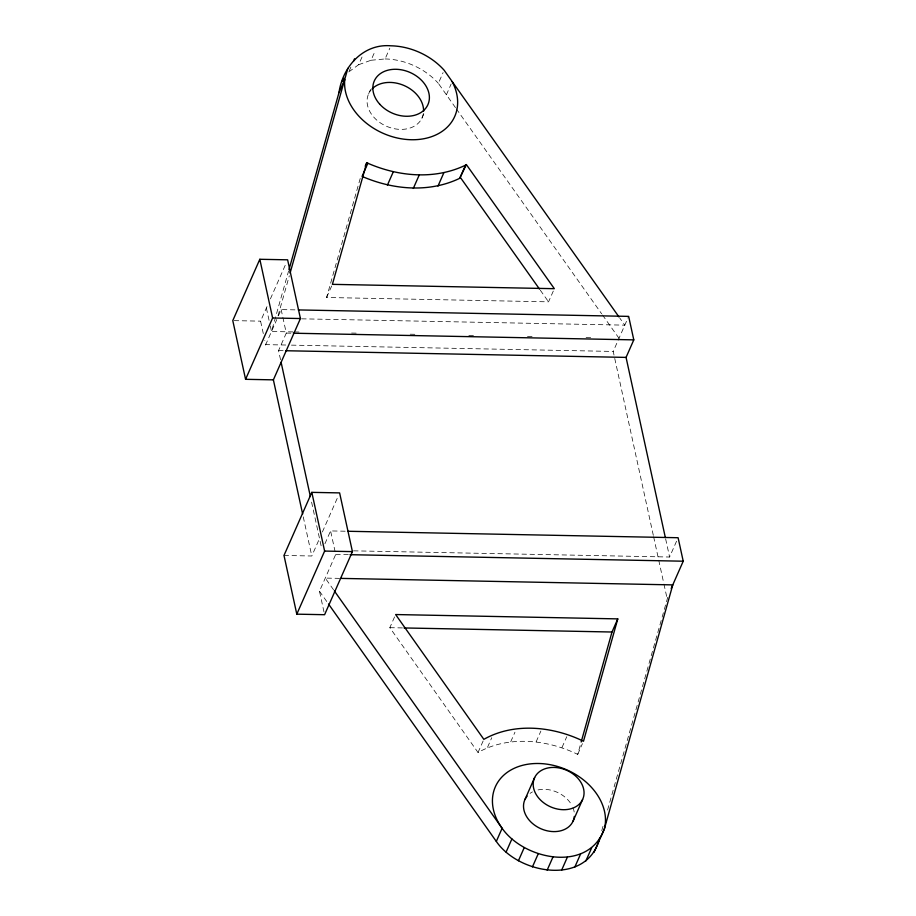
<?xml version="1.0" encoding="UTF-8"?>
<svg xmlns="http://www.w3.org/2000/svg" width="916" height="916" viewBox="0 0 916 916"><rect width="100%" height="100%" fill="white"/><g stroke="black" fill="none" stroke-linecap="round" stroke-linejoin="round"><path stroke-width="0.69" stroke-dasharray="4.58 3.44" d="M394.567 616.926L389.827 627.678L478.038 752.494C508.357 735.33 547.253 739.487 577.698 754.383L580.778 743.391M601.755 830.72L603.3 825.213M607.548 810.065L668.565 594.438M292.948 331.913L271.502 331.489L288.563 271.102M278.075 315.608L289.319 275.808M553.287 291.082L548.547 301.833L326.6 297.494L360.595 177.131M349.294 70.738L350.874 67.154M348.767 71.929L358.648 64.692L362.862 55.132M358.648 64.692L371.037 60.261L375.251 50.701M263.293 333.584L260.579 321.15L268.102 304.101M270.403 298.891L286.479 262.434M368.69 93.695L370.797 88.921M371.037 60.261L385.086 58.945L389.827 48.193M265.503 345.103L276.769 319.547M278.395 315.848L281.155 309.597L296.887 309.894M280.548 359.725L278.556 350.599L286.284 333.08L281.155 309.597M326.6 297.494L332.394 284.349M421.955 118.13L424.589 112.153M455.47 107.619L438.352 83.367L443.092 72.616M446.378 94.806L451.119 84.054M283.994 555.451L311.795 556.001L319.524 538.482M322.386 531.967L338.473 495.51M324.917 543.795L330.584 530.925L346.317 531.234M323.989 611.945L319.478 591.221L335.714 554.409L330.584 530.925M653.314 535.322L613.216 351.435L628.662 316.386M478.038 752.494L483.316 740.552M487.552 747.25L491.766 737.689M510.739 741.742L514.952 732.193M536.135 741.823L540.875 731.071M562.012 747.479L566.752 736.727M577.698 754.383L582.439 743.643M353.542 550.837L669.585 557.02L676.958 540.303M301.604 318.825L624.804 325.146L619.846 318.161M234.175 320.634L260.579 321.15M294.38 331.935L300.105 332.05M351.584 333.058L358.728 333.195M410.219 334.203L417.364 334.34M468.855 335.348L475.999 335.496M527.479 336.504L534.635 336.641M586.114 337.649L593.27 337.786M286.284 333.08L291.998 333.184M285.723 345.023L265.709 344.634L264.804 340.489M291.448 345.137L613.216 351.435M278.556 350.599L284.269 350.714M335.714 554.409L348.584 554.661M339.573 578.362L325.272 578.088L333.493 589.721M389.827 627.678L402.639 627.929M456.294 108.786L601.663 313.822M602.488 314.99L619.01 338.29M540.326 290.235L548.547 301.833M319.478 591.221L327.699 602.865M665.634 538.871L669.585 557.02M653.623 536.719L663.642 582.69M663.951 584.087L666.985 598.011M311.589 502.128L321.791 548.913M266.373 308.005L269.086 320.44M270.3 325.97L271.502 331.489M303.253 516.853L311.795 556.001M530.066 793.393A26.369 19.969 23.8 0 1 532.448 791.916M538.024 789.924A26.369 19.969 23.8 0 1 571.928 805.462M572.947 807.637A26.369 19.969 23.8 0 1 574.366 813.706M385.086 58.945A58.613 44.369 23.8 0 1 438.352 83.367M423.341 113.676A29.301 22.179 23.8 0 1 385.854 125.973A29.301 22.179 23.8 0 1 371.243 89.791"/><path stroke-width="1.37" d="M288.952 269.739L338.966 92.699C342.55 66.845 363.125 43.453 390.88 45.8A58.613 44.369 23.8 0 1 444.145 70.223L619.021 316.993M347.851 68.345L290.086 273.06M581.168 742.017L611.991 632.017L617.785 618.884L395.62 614.544L483.843 739.349C514.162 722.186 553.046 726.354 583.492 741.25L617.785 618.884M599.831 837.602C588.118 886.241 519.006 874.7 496.312 841.426L328.523 604.022M366.778 162.624L332.394 284.349L554.34 288.689L466.347 164.571L465.534 165.178C434.722 179.994 398.552 176.593 367.866 163.266L366.778 162.624L365.198 166.208M259.823 259.285L232.779 320.6L245.58 379.316L273.38 379.854L300.425 318.539L287.624 259.823L259.823 259.285L272.625 317.989L245.58 379.316M338.966 92.699L344.76 79.566A58.613 44.369 23.8 0 0 411.364 139.736A58.613 44.369 23.8 0 0 452.172 81.661M353.507 61.177L354.561 58.784M367.866 163.266L362.072 176.399C392.758 189.726 428.928 193.127 459.729 178.311L466.347 164.571M387.422 185.101L393.216 171.968M413.311 188.41L419.104 175.277M437.974 186.097L443.768 172.952M311.818 492.361L283.994 555.451L296.795 614.167L324.596 614.705L352.42 551.615L339.618 492.9L311.818 492.361L324.619 551.077L296.795 614.167M459.729 178.311L465.534 165.178M665.325 537.474L626.063 357.4L633.792 339.87L628.662 316.386L298.318 309.929M496.312 841.426L502.117 828.282A58.613 44.369 23.8 0 1 537.635 763.486A58.613 44.369 23.8 0 1 604.457 828.602C588.851 873.097 524.273 860.067 502.117 828.282L334.317 590.889M524.982 799.473L534.635 777.57M506.101 852.075L511.907 838.93M518.422 860.777L524.215 847.632M532.425 866.948L538.219 853.804M671.199 588.461L683.222 561.21L678.092 537.726L347.748 531.269M547.15 870.166L552.955 857.021M572.924 821.457L582.587 799.553A26.369 19.969 23.8 0 0 554.008 767.425A26.369 19.969 23.8 0 0 539.249 798.706A26.369 19.969 23.8 0 0 582.587 799.553M561.623 870.2L567.405 857.067M574.824 867.074L580.607 853.941M585.862 860.971L591.656 847.838M594.003 852.338L604.457 828.602L672.779 584.889L341.004 578.397M342.046 81.478L344.29 78.295M272.625 317.989L300.425 318.539M293.429 333.218L633.792 339.87M285.7 350.736L626.063 357.4M324.619 551.077L352.42 551.615M350.015 554.695L683.222 561.21M404.07 627.952L611.991 632.017M460.553 177.715L539.501 289.078M281.109 362.335L310.375 496.541M273.38 379.854L302.646 514.059M574.309 816.408A26.369 19.969 23.8 0 1 541.219 828.877A26.369 19.969 23.8 0 1 527.101 796.153M372.045 88.921A29.301 22.179 23.8 0 1 404.093 85.532A29.301 22.179 23.8 0 1 423.581 111.328M379.602 104.046A29.301 22.179 23.8 0 0 427.761 104.985A29.301 22.179 23.8 0 0 395.998 69.284A29.301 22.179 23.8 0 0 379.602 104.046"/></g></svg>
